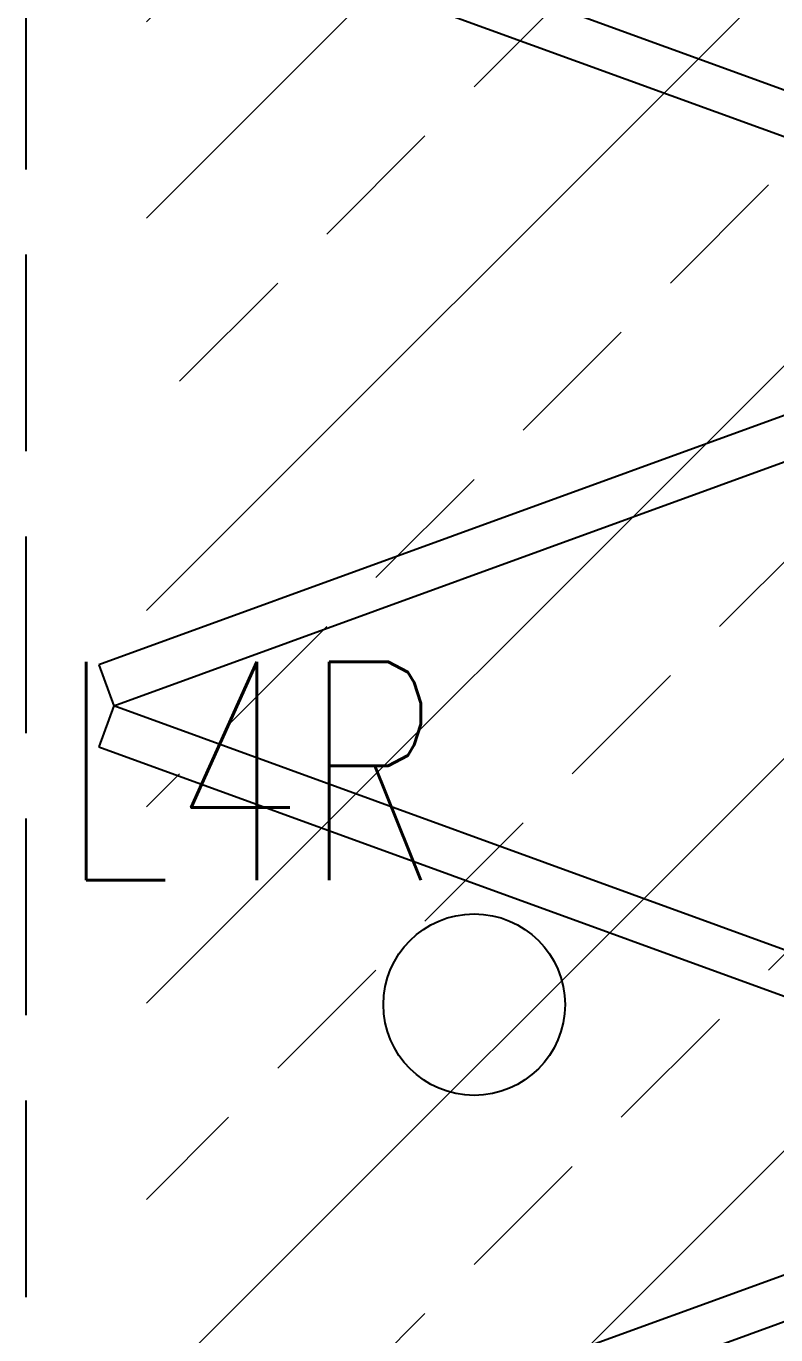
# Model space of a CAD drawing. Header units: millimetres. Extents: x -92759 to 184353, y -15225 to 86714.
# Drawn here: x 68014 to 68871, y 62538 to 64035 of the extents above; entities that cross this region are included whole.
import ezdxf

# ---------------------------------------------------------------- set-up
doc = ezdxf.new("R2010")
doc.units = ezdxf.units.MM
doc.linetypes.add('IDA - Hidden 065', pattern=[322.5, 225, -97.5])
for name, color, linetype in [('0-1', 9, 'Continuous'), ('A-_DOOR----_E', 8, 'Continuous'), ('A-PATT-CONC', 8, 'Continuous'), ('E-_LIGT----_E-', 3, 'Continuous'), ('E-legend', 1, 'Continuous')]:
    doc.layers.add(name, color=color, linetype=linetype)
doc.layers.add('A-_DETA----_E-5', color=7, linetype='IDA - Hidden 065', true_color=0xa5a5a5)
doc.layers.add('HFI 9MM FPB', color=94, linetype='Continuous', lineweight=5)
doc.styles.add('Simplex', font='simplex_.ttf', dxfattribs={"width": 0.7, "height": 450})

# ---------------------------------------------------------------- blocks, each defined once
blk = doc.blocks.new('IDA - F - Multi - Fold - FL - IDA - F - Multi - Fold - 9300L x 3000H-9529820-BLK8_RHH_2ND STOREY PLAN')
at = {"layer": 'A-_DOOR----_E'}
for p, q in [((2045, 1271.6), (1600.3, 50)), ((2583.6, 50), (2138.9, 1271.6)), ((3028.2, 1271.6), (2583.6, 50)), ((3566.8, 50), (3122.2, 1271.6)), ((1647.3, 32.9), (2091.9, 1254.5)), ((2091.9, 1254.5), (2536.6, 32.9)), ((2630.5, 32.9), (3075.2, 1254.5)), ((3075.2, 1254.5), (3519.8, 32.9)), ((2536.6, 32.9), (2583.6, 50)), ((2583.6, 50), (2630.5, 32.9))]:
    blk.add_line(p, q, dxfattribs=at)
blk = doc.blocks.new('A$C3019c3af')
at = {"layer": 'A-_DETA----_E-5'}
blk.add_line((-14687.5, 28550), (-14687.5, 37650), dxfattribs=at)
at = {"layer": 'A-_DOOR----_E', "rotation": 269.9999999999999}
blk.add_blockref('IDA - F - Multi - Fold - FL - IDA - F - Multi - Fold - 9300L x 3000H-9529820-BLK8_RHH_2ND STOREY PLAN', (-14637.5, 33100), dxfattribs=at)
blk = doc.blocks.new('RCP_B8L2')
at = {"layer": 'HFI 9MM FPB'}
h = blk.add_hatch(dxfattribs=at)
h.set_pattern_fill('ANSI33', color=256, scale=50)
h.set_pattern_definition([(45, (-581589.02, -147239), (-224.5064, 224.5064), []), (45, (-581364.5, -147239), (-224.5064, 224.5064), [158.75, -79.375])])
h.paths.add_polyline_path([(-383624.3, -151102.3), (-380624.3, -151102.3), (-380624.3, -158302.3), (-383624.3, -158302.3)], flags=16)
h.paths.add_polyline_path([(-379718.1, -150277.3), (-379718.1, -158677.3), (-380218.1, -158677.3), (-380218.1, -159127.3), (-384468.1, -159127.3), (-384468.1, -149827.3), (-382168.1, -149827.3), (-382168.1, -150277.3)])
blk = doc.blocks.new('A$C020d881d')
at = {"layer": 'E-legend', "lineweight": 25}
blk.add_circle((818.7, 172), 103.8, dxfattribs=at)
at = {"layer": 'E-legend', "lineweight": 25, "style": 'Simplex', "width": 0.7}
blk.add_text('L4R', height=250, dxfattribs=at).set_placement((345.2, 314.3))
blk = doc.blocks.new('EL_B8_L2_R4')
at = {"layer": 'E-_LIGT----_E-', "ltscale": 0.5}
blk.add_blockref('A$C020d881d', (-22594, -16597.4), dxfattribs=at)

msp = doc.modelspace()

# ---------------------------------------------------------------- block references
at = {"layer": '0-1'}
msp.add_blockref('A$C3019c3af', (82701.1, 32741.2), dxfattribs=at)
at = {"layer": 'A-PATT-CONC'}
msp.add_blockref('RCP_B8L2', (452619.1, 220318.5), dxfattribs=at)
at = {"layer": 'E-legend', "color": 7}
msp.add_blockref('EL_B8_L2_R4', (90301.1, 79341.2), dxfattribs=at)

doc.saveas('drawing.dxf')
